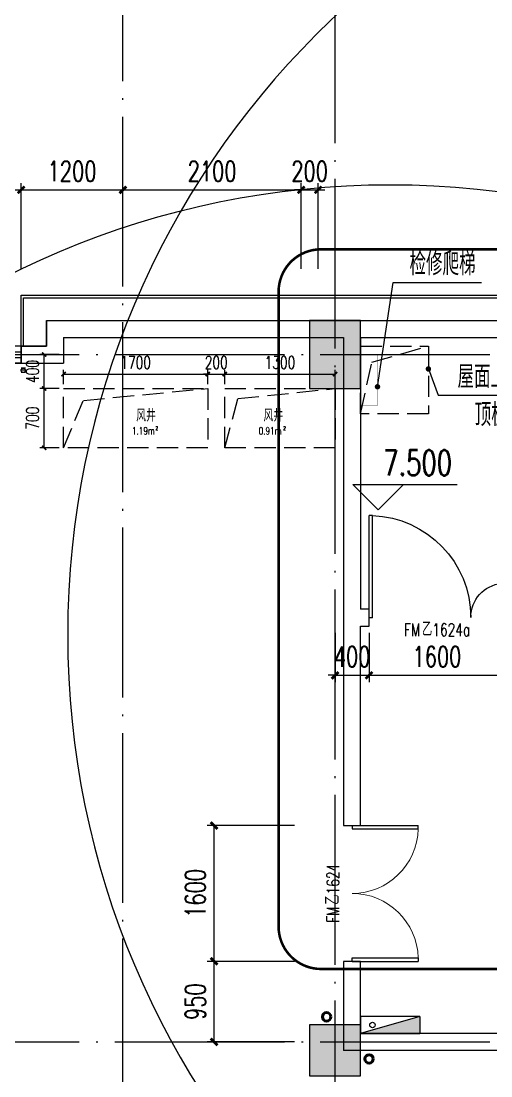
# Model space of a CAD drawing. Extents: x -1313754 to 847533, y 489853 to 941203.
# Drawn here: x -80554 to -75018, y 823320 to 835749 of the extents above; entities that cross this region are included whole.
import ezdxf

# ---------------------------------------------------------------- set-up
doc = ezdxf.new("R2010")
doc.units = 0
doc.header["$LTSCALE"] = 1000
doc.header["$MEASUREMENT"] = 0
doc.linetypes.add('DASH', pattern=[0.35, 0.25, -0.1])
doc.linetypes.add('DOTE', pattern=[2.42, 2, -0.2, 0.02, -0.2])
doc.layers.get('Defpoints').update_dxf_attribs({"color": 210})
for name, color, linetype in [('A-AXIS-DOTE', 14, 'DOTE'), ('A-AXIS-DP', 126, 'Continuous'), ('A-AXIS-SYMB', 3, 'Continuous'), ('A-CURTAIN', 134, 'Continuous'), ('A-HRAIL', 173, 'Continuous'), ('A-LIN-V', 9, 'Continuous'), ('A-SFCE', 30, 'Continuous'), ('A-WINDOW', 140, 'Continuous'), ('A-防火门窗', 1, 'Continuous'), ('AS-COLN', 6, 'Continuous'), ('AS-WALL', 40, 'Continuous'), ('AS-结构边线层', 200, 'Continuous'), ('DIM_ELEV', 3, 'Continuous'), ('PUB_HATCH', 8, 'Continuous'), ('PUB_TEXT', 7, 'Continuous'), ('SB_ZF消火栓', 10, 'Continuous'), ('建-标高', 3, 'Continuous'), ('建-窗', 4, 'Continuous'), ('建-门窗编号', 7, 'Continuous')]:
    doc.layers.add(name, color=color, linetype=linetype)
doc.layers.add('LG-ZF消防', color=1, linetype='Continuous', lineweight=60)
doc.styles.add('_TCH_DIM', font='SIMPLEX', dxfattribs={"bigfont": 'GBCBIG'})
doc.styles.add('_TCH_DIM_T3', font='SIMPLEX', dxfattribs={"width": 0.705882, "bigfont": 'GBCBIG'})
doc.styles.add('A-AREA', font='SIMPLEX', dxfattribs={"bigfont": 'GBCBIG'})
doc.styles.add('A-STANDARD', font='SIMPLEX', dxfattribs={"bigfont": 'GBCBIG'})
doc.styles.add('A-WIN-LABEL', font='SIMPLEX', dxfattribs={"bigfont": 'GBCBIG'})
doc.dimstyles.new('_TCH_ARCH&&50', dxfattribs={"dimtxt": 148.75, "dimasz": 50, "dimexe": 50, "dimexo": 50, "dimgap": 63.125, "dimtad": 1, "dimdec": 0, "dimzin": 0, "dimdsep": 46, "dimtxsty": '_TCH_DIM_T3', "dimblk": 'ARCHTICK', "dimcen": 0.09, "dimclrt": 7, "dimazin": 2, "dimtfac": 1, "dimtdec": 0, "dimtix": 1, "dimtmove": 2, "dimatfit": 3, "dimfxl": 0, "dimtolj": 1, "dimtzin": 0, "dimarcsym": 0})
doc.dimstyles.new('_TCH_ARCH&&80', dxfattribs={"dimtxt": 238, "dimasz": 80, "dimexe": 80, "dimexo": 80, "dimgap": 101, "dimtad": 1, "dimdec": 0, "dimzin": 0, "dimdsep": 46, "dimtxsty": '_TCH_DIM_T3', "dimblk": 'ARCHTICK', "dimcen": 0.09, "dimclrt": 7, "dimazin": 2, "dimtfac": 1, "dimtdec": 0, "dimtix": 1, "dimtmove": 2, "dimatfit": 3, "dimfxl": 0, "dimtolj": 1, "dimtzin": 0, "dimarcsym": 0})

# ---------------------------------------------------------------- blocks, each defined once
blk = doc.blocks.new('dote')
at = {"layer": 'A-AXIS-DOTE'}
for p, q in [((141382.2, -69000), (141382.2, 36662.3)), ((143882.2, 17390), (143882.2, 33120)), ((134026.4, 27000), (158590, 27000)), ((134026.4, 18900), (158590, 18900))]:
    blk.add_line(p, q, dxfattribs=at)
blk = doc.blocks.new('43243')
at = {"layer": 'AS-结构边线层'}
blk.add_lwpolyline([(-83954, 741420), (-83954, 832020), (-83354, 832020), (-83354, 831920), (-82854, 831920), (-82854, 831720), (-80554, 831720), (-80554, 831920), (-80254, 831920), (-80254, 832220), (-68354, 832220), (-68354, 821020), (-70554, 821020), (-70554, 818320), (-68354, 818320), (-68354, 782920), (-70554, 782920), (-70554, 774520)], dxfattribs=at)
at = {"layer": 'AS-结构边线层', "linetype": 'DASH'}
for points in [[(-76554, 831920), (-75754, 831920), (-75754, 831120), (-76554, 831120)], [(-78354, 831420), (-78354, 830720), (-80054, 830720), (-80054, 831420)], [(-76854, 831420), (-76854, 830720), (-78154, 830720), (-78154, 831420)]]:
    blk.add_lwpolyline(points, close=True, dxfattribs=at)
for points in [[(-76554, 831120), (-76420, 831730), (-75754, 831920)], [(-80054, 830720), (-79820, 831280), (-78354, 831420)], [(-78154, 830720), (-78000, 831300), (-76854, 831420)]]:
    blk.add_lwpolyline(points, dxfattribs=at)
blk = doc.blocks.new('3132')
at = {"layer": 'DIM_ELEV', "linetype": 'DASH', "const_width": 30}
blk.add_lwpolyline([(-77020, 833060), (-66360, 833060, -0.414214), (-65860, 832560), (-65860, 825080, -0.414214), (-66360, 824580), (-77020, 824580, -0.414214), (-77520, 825080), (-77520, 832560, -0.414214)], format="xyb", close=True, dxfattribs=at)
blk = doc.blocks.new('A$C5D961328')
at = {"layer": 'SB_ZF消火栓'}
blk.add_hatch(color=256, dxfattribs=at).paths.add_polyline_path([(0, 40), (700, 40), (700, 240)])
at = {"layer": 'A-LIN-V', "ltscale": 500}
blk.add_circle((350, 40), 10001, dxfattribs=at)
at = {"layer": 'SB_ZF消火栓'}
for p, q in [((700, 240), (0, 240)), ((0, 240), (0, 40)), ((700, 240), (0, 40)), ((700, 240), (700, 40)), ((0, 40), (700, 40))]:
    blk.add_line(p, q, dxfattribs=at)
at = {"layer": 'SB_ZF消火栓', "color": 1}
blk.add_circle((140, 140), 32.5, dxfattribs=at)
blk = doc.blocks.new('43242343')
at = {"layer": 'LG-ZF消防', "linetype": 'Continuous'}
for centre in [(-76954, 824016), (-76454, 823520)]:
    blk.add_circle(centre, 50, dxfattribs=at)
blk = doc.blocks.new('234243242332')
at = {"layer": 'LG-ZF消防', "linetype": 'Continuous'}
blk.add_blockref('43242343', (0, 0), dxfattribs=at)
at = {"layer": 'SB_ZF消火栓', "xscale": -1, "rotation": 180}
blk.add_blockref('A$C5D961328', (-70354, 828560), dxfattribs=at)
at = {"layer": 'SB_ZF消火栓'}
blk.add_blockref('A$C5D961328', (-76554, 823780), dxfattribs=at)
blk = doc.blocks.new('w4324323333')
at = {"layer": 'AS-COLN'}
for p, q in [((-76554, 832220), (-77154, 832220)), ((-77154, 832220), (-77154, 831420)), ((-76554, 831420), (-76554, 832220)), ((-77154, 831420), (-76554, 831420)), ((-76554, 823920), (-77154, 823920)), ((-77154, 823920), (-77154, 823320)), ((-76554, 823320), (-76554, 823920)), ((-77154, 823320), (-76554, 823320))]:
    blk.add_line(p, q, dxfattribs=at)
blk = doc.blocks.new('_ArchTick')
at = {"color": 0, "linetype": 'ByBlock', "const_width": 0.4}
blk.add_lwpolyline([(-0.5, -0.5), (0.5, 0.5)], dxfattribs=at)
blk = doc.blocks.new('*D293')
at = {"layer": 'A-AXIS-DP', "color": 0, "lineweight": -2}
for p, q in [((-80104, 831820), (-80332, 831820)), ((-80282, 831420), (-80282, 831820)), ((-80104, 831420), (-80332, 831420))]:
    blk.add_line(p, q, dxfattribs=at)
at = {"layer": 'Defpoints', "color": 0}
for p in [(-80282, 831820), (-80054, 831820), (-80054, 831420)]:
    blk.add_point(p, dxfattribs=at)
at = {"layer": 'A-AXIS-DP', "color": 0, "lineweight": -2, "xscale": 50, "yscale": 50, "zscale": 50}
for p, rotation in [((-80282, 831820), 90), ((-80282, 831420), 270)]:
    blk.add_blockref('_ArchTick', p, dxfattribs=dict(at, rotation=rotation))
at = {"layer": 'A-AXIS-DP', "color": 7, "insert": (-80420, 831620), "char_height": 148.8, "attachment_point": 5, "rotation": 90, "style": '_TCH_DIM_T3'}
blk.add_mtext('\\A1;400', dxfattribs=at)
blk = doc.blocks.new('*D294')
at = {"layer": 'A-AXIS-DP', "color": 0, "lineweight": -2}
for p, q in [((-80104, 831420), (-80332, 831420)), ((-80282, 830720), (-80282, 831420)), ((-80104, 830720), (-80332, 830720))]:
    blk.add_line(p, q, dxfattribs=at)
at = {"layer": 'Defpoints', "color": 0}
for p in [(-80282, 831420), (-80054, 831420), (-80054, 830720)]:
    blk.add_point(p, dxfattribs=at)
at = {"layer": 'A-AXIS-DP', "color": 0, "lineweight": -2, "xscale": 50, "yscale": 50, "zscale": 50}
for p, rotation in [((-80282, 831420), 90), ((-80282, 830720), 270)]:
    blk.add_blockref('_ArchTick', p, dxfattribs=dict(at, rotation=rotation))
at = {"layer": 'A-AXIS-DP', "color": 7, "insert": (-80420, 831070), "char_height": 148.8, "attachment_point": 5, "rotation": 90, "style": '_TCH_DIM_T3'}
blk.add_mtext('\\A1;700', dxfattribs=at)
blk = doc.blocks.new('*D295')
at = {"layer": 'A-AXIS-DP', "color": 0, "lineweight": -2}
for p, q in [((-80054, 831470), (-80054, 831640)), ((-78354, 831470), (-78354, 831640)), ((-80054, 831590), (-78354, 831590))]:
    blk.add_line(p, q, dxfattribs=at)
at = {"layer": 'Defpoints', "color": 0}
for p in [(-78354, 831590), (-80054, 831420), (-78354, 831420)]:
    blk.add_point(p, dxfattribs=at)
at = {"layer": 'A-AXIS-DP', "color": 0, "lineweight": -2, "xscale": 50, "yscale": 50, "zscale": 50, "rotation": 180}
blk.add_blockref('_ArchTick', (-80054, 831590), dxfattribs=at)
at = {"layer": 'A-AXIS-DP', "color": 0, "lineweight": -2, "xscale": 50, "yscale": 50, "zscale": 50}
blk.add_blockref('_ArchTick', (-78354, 831590), dxfattribs=at)
at = {"layer": 'A-AXIS-DP', "color": 7, "insert": (-79204, 831727), "char_height": 148.8, "attachment_point": 5, "style": '_TCH_DIM_T3'}
blk.add_mtext('\\A1;1700', dxfattribs=at)
blk = doc.blocks.new('*D296')
at = {"layer": 'A-AXIS-DP', "color": 0, "lineweight": -2}
for p, q in [((-78354, 831470), (-78354, 831640)), ((-78154, 831470), (-78154, 831640)), ((-78354, 831590), (-78404, 831590)), ((-78354, 831590), (-78154, 831590)), ((-78154, 831590), (-78104, 831590))]:
    blk.add_line(p, q, dxfattribs=at)
at = {"layer": 'Defpoints', "color": 0}
for p in [(-78154, 831590), (-78354, 831420), (-78154, 831420)]:
    blk.add_point(p, dxfattribs=at)
at = {"layer": 'A-AXIS-DP', "color": 0, "lineweight": -2, "xscale": 50, "yscale": 50, "zscale": 50}
blk.add_blockref('_ArchTick', (-78354, 831590), dxfattribs=at)
at = {"layer": 'A-AXIS-DP', "color": 0, "lineweight": -2, "xscale": 50, "yscale": 50, "zscale": 50, "rotation": 180}
blk.add_blockref('_ArchTick', (-78154, 831590), dxfattribs=at)
at = {"layer": 'A-AXIS-DP', "color": 7, "insert": (-78254, 831727), "char_height": 148.8, "attachment_point": 5, "style": '_TCH_DIM_T3'}
blk.add_mtext('\\A1;200', dxfattribs=at)
blk = doc.blocks.new('*D297')
at = {"layer": 'A-AXIS-DP', "color": 0, "lineweight": -2}
for p, q in [((-78154, 831470), (-78154, 831640)), ((-76854, 831470), (-76854, 831640)), ((-78154, 831590), (-76854, 831590))]:
    blk.add_line(p, q, dxfattribs=at)
at = {"layer": 'Defpoints', "color": 0}
for p in [(-76854, 831590), (-78154, 831420), (-76854, 831420)]:
    blk.add_point(p, dxfattribs=at)
at = {"layer": 'A-AXIS-DP', "color": 0, "lineweight": -2, "xscale": 50, "yscale": 50, "zscale": 50, "rotation": 180}
blk.add_blockref('_ArchTick', (-78154, 831590), dxfattribs=at)
at = {"layer": 'A-AXIS-DP', "color": 0, "lineweight": -2, "xscale": 50, "yscale": 50, "zscale": 50}
blk.add_blockref('_ArchTick', (-76854, 831590), dxfattribs=at)
at = {"layer": 'A-AXIS-DP', "color": 7, "insert": (-77504, 831727), "char_height": 148.8, "attachment_point": 5, "style": '_TCH_DIM_T3'}
blk.add_mtext('\\A1;1300', dxfattribs=at)
blk = doc.blocks.new('*D643')
at = {"layer": 'A-AXIS-DP', "color": 0, "lineweight": -2}
for p, q in [((-82854, 832830), (-82854, 833840)), ((-82854, 833760), (-80554, 833760)), ((-80554, 832830), (-80554, 833840))]:
    blk.add_line(p, q, dxfattribs=at)
at = {"layer": 'Defpoints', "color": 0}
for p in [(-80554, 833760), (-82854, 832750), (-80554, 832750)]:
    blk.add_point(p, dxfattribs=at)
at = {"layer": 'A-AXIS-DP', "color": 0, "lineweight": -2, "xscale": 80, "yscale": 80, "zscale": 80, "rotation": 180}
blk.add_blockref('_ArchTick', (-82854, 833760), dxfattribs=at)
at = {"layer": 'A-AXIS-DP', "color": 0, "lineweight": -2, "xscale": 80, "yscale": 80, "zscale": 80}
blk.add_blockref('_ArchTick', (-80554, 833760), dxfattribs=at)
at = {"layer": 'A-AXIS-DP', "color": 7, "insert": (-81704, 833980), "char_height": 238, "attachment_point": 5, "style": '_TCH_DIM_T3'}
blk.add_mtext('\\A1;2300', dxfattribs=at)
blk = doc.blocks.new('*D644')
at = {"layer": 'A-AXIS-DP', "color": 0, "lineweight": -2}
for p, q in [((-80554, 832830), (-80554, 833840)), ((-80554, 833760), (-79354, 833760)), ((-79354, 832830), (-79354, 833840))]:
    blk.add_line(p, q, dxfattribs=at)
at = {"layer": 'Defpoints', "color": 0}
for p in [(-79354, 833760), (-80554, 832750), (-79354, 832750)]:
    blk.add_point(p, dxfattribs=at)
at = {"layer": 'A-AXIS-DP', "color": 0, "lineweight": -2, "xscale": 80, "yscale": 80, "zscale": 80, "rotation": 180}
blk.add_blockref('_ArchTick', (-80554, 833760), dxfattribs=at)
at = {"layer": 'A-AXIS-DP', "color": 0, "lineweight": -2, "xscale": 80, "yscale": 80, "zscale": 80}
blk.add_blockref('_ArchTick', (-79354, 833760), dxfattribs=at)
at = {"layer": 'A-AXIS-DP', "color": 7, "insert": (-79954, 833980), "char_height": 238, "attachment_point": 5, "style": '_TCH_DIM_T3'}
blk.add_mtext('\\A1;1200', dxfattribs=at)
blk = doc.blocks.new('*D645')
at = {"layer": 'A-AXIS-DP', "color": 0, "lineweight": -2}
for p, q in [((-79354, 832830), (-79354, 833840)), ((-79354, 833760), (-77254, 833760)), ((-77254, 832830), (-77254, 833840))]:
    blk.add_line(p, q, dxfattribs=at)
at = {"layer": 'Defpoints', "color": 0}
for p in [(-77254, 833760), (-79354, 832750), (-77254, 832750)]:
    blk.add_point(p, dxfattribs=at)
at = {"layer": 'A-AXIS-DP', "color": 0, "lineweight": -2, "xscale": 80, "yscale": 80, "zscale": 80, "rotation": 180}
blk.add_blockref('_ArchTick', (-79354, 833760), dxfattribs=at)
at = {"layer": 'A-AXIS-DP', "color": 0, "lineweight": -2, "xscale": 80, "yscale": 80, "zscale": 80}
blk.add_blockref('_ArchTick', (-77254, 833760), dxfattribs=at)
at = {"layer": 'A-AXIS-DP', "color": 7, "insert": (-78304, 833980), "char_height": 238, "attachment_point": 5, "style": '_TCH_DIM_T3'}
blk.add_mtext('\\A1;2100', dxfattribs=at)
blk = doc.blocks.new('*D646')
at = {"layer": 'A-AXIS-DP', "color": 0, "lineweight": -2}
for p, q in [((-77254, 833760), (-77334, 833760)), ((-77254, 832830), (-77254, 833840)), ((-77254, 833760), (-77054, 833760)), ((-77054, 832830), (-77054, 833840)), ((-77054, 833760), (-76974, 833760))]:
    blk.add_line(p, q, dxfattribs=at)
at = {"layer": 'Defpoints', "color": 0}
for p in [(-77054, 833760), (-77254, 832750), (-77054, 832750)]:
    blk.add_point(p, dxfattribs=at)
at = {"layer": 'A-AXIS-DP', "color": 0, "lineweight": -2, "xscale": 80, "yscale": 80, "zscale": 80}
blk.add_blockref('_ArchTick', (-77254, 833760), dxfattribs=at)
at = {"layer": 'A-AXIS-DP', "color": 0, "lineweight": -2, "xscale": 80, "yscale": 80, "zscale": 80, "rotation": 180}
blk.add_blockref('_ArchTick', (-77054, 833760), dxfattribs=at)
at = {"layer": 'A-AXIS-DP', "color": 7, "insert": (-77154, 833980), "char_height": 238, "attachment_point": 5, "style": '_TCH_DIM_T3'}
blk.add_mtext('\\A1;200', dxfattribs=at)
blk = doc.blocks.new('*D799')
at = {"layer": 'A-AXIS-DP', "color": 0, "lineweight": -2}
for p, q in [((-77334, 824670), (-78360, 824670)), ((-78280, 823720), (-78280, 824670)), ((-77334, 823720), (-78360, 823720))]:
    blk.add_line(p, q, dxfattribs=at)
at = {"layer": 'Defpoints', "color": 0}
for p in [(-78280, 824670), (-77254, 824670), (-77254, 823720)]:
    blk.add_point(p, dxfattribs=at)
at = {"layer": 'A-AXIS-DP', "color": 0, "lineweight": -2, "xscale": 80, "yscale": 80, "zscale": 80}
for p, rotation in [((-78280, 824670), 90), ((-78280, 823720), 270)]:
    blk.add_blockref('_ArchTick', p, dxfattribs=dict(at, rotation=rotation))
at = {"layer": 'A-AXIS-DP', "color": 7, "insert": (-78500, 824195), "char_height": 238, "attachment_point": 5, "rotation": 90, "style": '_TCH_DIM_T3'}
blk.add_mtext('\\A1;950', dxfattribs=at)
blk = doc.blocks.new('*D800')
at = {"layer": 'A-AXIS-DP', "color": 0, "lineweight": -2}
for p, q in [((-77334, 826270), (-78360, 826270)), ((-78280, 824670), (-78280, 826270)), ((-77334, 824670), (-78360, 824670))]:
    blk.add_line(p, q, dxfattribs=at)
at = {"layer": 'Defpoints', "color": 0}
for p in [(-78280, 826270), (-77254, 826270), (-77254, 824670)]:
    blk.add_point(p, dxfattribs=at)
at = {"layer": 'A-AXIS-DP', "color": 0, "lineweight": -2, "xscale": 80, "yscale": 80, "zscale": 80}
for p, rotation in [((-78280, 826270), 90), ((-78280, 824670), 270)]:
    blk.add_blockref('_ArchTick', p, dxfattribs=dict(at, rotation=rotation))
at = {"layer": 'A-AXIS-DP', "color": 7, "insert": (-78500, 825470), "char_height": 238, "attachment_point": 5, "rotation": 90, "style": '_TCH_DIM_T3'}
blk.add_mtext('\\A1;1600', dxfattribs=at)
blk = doc.blocks.new('*D801')
at = {"layer": 'A-AXIS-DP', "color": 0, "lineweight": -2}
for p, q in [((-76854, 828540), (-76854, 827960)), ((-76454, 828540), (-76454, 827960)), ((-76854, 828040), (-76934, 828040)), ((-76854, 828040), (-76454, 828040)), ((-76454, 828040), (-76374, 828040))]:
    blk.add_line(p, q, dxfattribs=at)
at = {"layer": 'Defpoints', "color": 0}
for p in [(-76854, 828620), (-76454, 828620), (-76454, 828040)]:
    blk.add_point(p, dxfattribs=at)
at = {"layer": 'A-AXIS-DP', "color": 0, "lineweight": -2, "xscale": 80, "yscale": 80, "zscale": 80}
blk.add_blockref('_ArchTick', (-76854, 828040), dxfattribs=at)
at = {"layer": 'A-AXIS-DP', "color": 0, "lineweight": -2, "xscale": 80, "yscale": 80, "zscale": 80, "rotation": 180}
blk.add_blockref('_ArchTick', (-76454, 828040), dxfattribs=at)
at = {"layer": 'A-AXIS-DP', "color": 7, "insert": (-76654, 828260), "char_height": 238, "attachment_point": 5, "style": '_TCH_DIM_T3'}
blk.add_mtext('\\A1;400', dxfattribs=at)
blk = doc.blocks.new('*D802')
at = {"layer": 'A-AXIS-DP', "color": 0, "lineweight": -2}
for p, q in [((-76454, 828540), (-76454, 827960)), ((-74854, 828540), (-74854, 827960)), ((-76454, 828040), (-74854, 828040))]:
    blk.add_line(p, q, dxfattribs=at)
at = {"layer": 'Defpoints', "color": 0}
for p in [(-76454, 828620), (-74854, 828620), (-74854, 828040)]:
    blk.add_point(p, dxfattribs=at)
at = {"layer": 'A-AXIS-DP', "color": 0, "lineweight": -2, "xscale": 80, "yscale": 80, "zscale": 80, "rotation": 180}
blk.add_blockref('_ArchTick', (-76454, 828040), dxfattribs=at)
at = {"layer": 'A-AXIS-DP', "color": 0, "lineweight": -2, "xscale": 80, "yscale": 80, "zscale": 80}
blk.add_blockref('_ArchTick', (-74854, 828040), dxfattribs=at)
at = {"layer": 'A-AXIS-DP', "color": 7, "insert": (-75654, 828260), "char_height": 238, "attachment_point": 5, "style": '_TCH_DIM_T3'}
blk.add_mtext('\\A1;1600', dxfattribs=at)
blk = doc.blocks.new('$DorLib2D$00000225')
at = {"color": 0}
for p, q in [((0.475, -0.0014), (0.475, 0.7521)), ((0.475, 0.7521), (0.5, 0.7521)), ((0.5, -0.0014), (0.5, 0.7521)), ((-0.5, 0), (-0.5, 0.252)), ((-0.475, 0.252), (-0.5, 0.252)), ((-0.475, 0), (-0.475, 0.252)), ((-0.475, 0), (-0.5, 0)), ((0.475, -0.0014), (0.5, -0.0014))]:
    blk.add_line(p, q, dxfattribs=at)
for centre, radius, start, end in [((0.5046, -0.0019), 0.7546, 92.24927, 179.72377), ((-0.5008, 0.0026), 0.2508, 359.78987, 84.09744)]:
    blk.add_arc(centre, radius, start, end, dxfattribs=at)
blk = doc.blocks.new('$DorLib2D$00000002')
for p, q in [((-0.5, 0), (-0.5, 0.4875)), ((-0.475, 0.4875), (-0.5, 0.4875)), ((-0.475, 0), (-0.475, 0.4875)), ((0.475, 0), (0.475, 0.4875)), ((0.475, 0.4875), (0.5, 0.4875)), ((0.5, 0), (0.5, 0.4875)), ((-0.5, 0), (-0.475, 0)), ((0.5, 0), (0.475, 0))]:
    blk.add_line(p, q)
at = {"lineweight": 13}
for centre, start, end in [((-0.4875, 0), 0, 88.53072), ((0.4875, 0), 91.46928, 180)]:
    blk.add_arc(centre, 0.4875, start, end, dxfattribs=at)
blk = doc.blocks.new('WINDOW2DLIB$DYNSTYLE$00000005')
at = {"color": 0}
for points in [[(-0.5, 0.5), (-0.5, -0.5)], [(-0.5, 0.5), (0.5, 0.5)], [(0.5, -0.5), (0.5, 0.5)], [(0.5, 0.1667), (-0.5, 0.1667)], [(0.5, -0.1667), (-0.5, -0.1667)], [(-0.5, -0.5), (0.5, -0.5)]]:
    blk.add_lwpolyline(points, dxfattribs=at)
blk = doc.blocks.new('99平面图例外参$0$$LinePat$圆环')
for points in [[(0, 150), (300, 150)], [(0, 0), (300, 0)], [(0, -150), (300, -150)]]:
    blk.add_lwpolyline(points)
at = {"color": 0}
blk.add_circle((150, 0), 150, dxfattribs=at)

msp = doc.modelspace()

# ---------------------------------------------------------------- hatches: boundary and pattern name
at = {"layer": 'PUB_HATCH'}
for points in [[(-77154.2, 831420), (-76554.2, 831420), (-76554.2, 832220), (-77154.2, 832220)], [(-77154.2, 823320), (-76554.2, 823320), (-76554.2, 823920), (-77154.2, 823920)]]:
    msp.add_hatch(color=256, dxfattribs=at).paths.add_polyline_path(points)

# ---------------------------------------------------------------- linework, layer by layer
at = {"layer": 'A-AXIS-SYMB'}
for p, q in [((-76354.2, 831440), (-76170, 832670)), ((-76170, 832670), (-75130, 832670)), ((-75754.2, 831650), (-75640, 831340)), ((-75640, 831340), (-74380, 831340))]:
    msp.add_line(p, q, dxfattribs=at)
at = {"layer": 'A-AXIS-SYMB', "const_width": 32}
for points in [[(-75759.7, 831665, 1), (-75748.7, 831635, 1)], [(-76356.6, 831424.2, 1), (-76351.8, 831455.8, 1)]]:
    msp.add_lwpolyline(points, format="xyb", close=True, dxfattribs=at)
at = {"layer": 'A-CURTAIN'}
for points in [[(-80554.2, 831920), (-80554.2, 832520), (-68054.2, 832520), (-68054.2, 831820)], [(-80524.2, 831920), (-80524.2, 832490), (-68084.2, 832490), (-68084.2, 831820)]]:
    msp.add_lwpolyline(points, dxfattribs=at)
at = {"layer": 'A-SFCE', "const_width": 5}
msp.add_lwpolyline([(-76554.2, 831820), (-76354.2, 831820), (-76354.2, 831220), (-76554.2, 831220)], dxfattribs=at)
at = {"layer": 'AS-WALL'}
for p, q in [((-80254.2, 832220), (-76654.2, 832220)), ((-80254.2, 832220), (-80254.2, 831920)), ((-76654.2, 832220), (-68954.2, 832220)), ((-80054.2, 832020), (-76754.2, 832020)), ((-80054.2, 832020), (-80054.2, 831720)), ((-76754.2, 832020), (-76754.2, 828720)), ((-76554.2, 832020), (-76554.2, 828820)), ((-76554.2, 832020), (-68954.2, 832020)), ((-80254.2, 831920), (-80554.2, 831920)), ((-80554.2, 831920), (-80554.2, 831720)), ((-80554.2, 831720), (-80054.2, 831720)), ((-76454.2, 828820), (-76554.2, 828820)), ((-76454.2, 828620), (-76454.2, 828820)), ((-76754.2, 828720), (-76754.2, 826270)), ((-76554.2, 826270), (-76554.2, 828620)), ((-76554.2, 828620), (-76454.2, 828620)), ((-76754.2, 826270), (-76554.2, 826270)), ((-76554.2, 824670), (-76754.2, 824670)), ((-76754.2, 824670), (-76754.2, 823620)), ((-76554.2, 823820), (-76554.2, 824670)), ((-73054.2, 823820), (-76554.2, 823820)), ((-73254.2, 823620), (-76754.2, 823620))]:
    msp.add_line(p, q, dxfattribs=at)
at = {"layer": '建-标高'}
for p, q in [((-76346.4, 829990), (-76646.4, 830290)), ((-76646.4, 830290), (-75416.4, 830290)), ((-76346.4, 829990), (-76046.4, 830290))]:
    msp.add_line(p, q, dxfattribs=at)

# ---------------------------------------------------------------- block references
at = {"layer": 'A-AXIS-DP'}
msp.add_blockref('3132', (0, 0), dxfattribs=at)
at = {"layer": 'A-HRAIL', "xscale": 0.1672916666666656, "yscale": 0.1666666666666667, "zscale": 0.1666666666666667, "rotation": 180}
msp.add_blockref('99平面图例外参$0$$LinePat$圆环', (-80504.2, 831635), dxfattribs=at)
at = {"layer": 'A-WINDOW'}
msp.add_blockref('43243', (0, 0), dxfattribs=at)
at = {"layer": 'A-防火门窗', "yscale": 1600, "zscale": 200}
for name, p, xscale, rotation in [('$DorLib2D$00000225', (-75654.2, 828720), -1600, 359.9999999990061), ('$DorLib2D$00000002', (-76654.2, 825470), 1600, 269.9999999250981)]:
    msp.add_blockref(name, p, dxfattribs=dict(at, xscale=xscale, rotation=rotation))
at = {"layer": 'AS-COLN'}
msp.add_blockref('w4324323333', (0, 0), dxfattribs=at)
at = {"layer": 'AS-WALL'}
msp.add_blockref('dote', (-220736.4, 804820), dxfattribs=at)
at = {"layer": 'SB_ZF消火栓', "linetype": 'Continuous'}
msp.add_blockref('234243242332', (0, 0), dxfattribs=at)
at = {"layer": '建-窗', "xscale": -2299.999999992899, "yscale": 200, "zscale": 200, "rotation": 359.9999997342512}
msp.add_blockref('WINDOW2DLIB$DYNSTYLE$00000005', (-81704.2, 831820), dxfattribs=at)

# ---------------------------------------------------------------- texts
at = {"layer": 'A-防火门窗', "style": 'A-AREA'}
for p in [(-79198.1, 831030), (-77698.1, 831030)]:
    msp.add_text('风井', height=144.68, dxfattribs=at).set_placement(p)
at = {"layer": 'A-防火门窗', "style": 'A-AREA', "width": 0.705882}
for s, height, p in [('1.19m', 89.25, (-79248.5, 830876.4)), ('2', 44.6, (-78972.5, 830928.9)), ('0.91m', 89.25, (-77754.5, 830876.4)), ('2', 44.6, (-77466.5, 830928.9))]:
    msp.add_text(s, height=height, dxfattribs=at).set_placement(p)
at = {"layer": 'PUB_TEXT', "style": '_TCH_DIM'}
for s, p in [('检修爬梯', (-75976.6, 832754)), ('屋面上人孔', (-75411.2, 831424)), ('顶板留洞', (-75208.7, 830976))]:
    msp.add_text(s, height=270.07, dxfattribs=at).set_placement(p)
at = {"layer": 'PUB_TEXT', "style": 'A-STANDARD', "width": 0.705882}
msp.add_text('7.500', height=297.5, dxfattribs=at).set_placement((-76286.4, 830395))
at = {"layer": '建-门窗编号', "style": 'A-WIN-LABEL', "width": 0.705882}
for s, p in [('FM', (-76040.6, 828502.5)), ('1624a', (-75707.7, 828502.5))]:
    msp.add_text(s, height=148.75, dxfattribs=at).set_placement(p)
at = {"layer": '建-门窗编号', "style": 'A-WIN-LABEL'}
msp.add_text('乙', height=168.8, dxfattribs=at).set_placement((-75830.6, 828502.5))
at = {"layer": '建-门窗编号', "style": 'A-WIN-LABEL', "width": 0.705882}
for s, p in [('1624', (-76804.2, 825458.9)), ('FM', (-76804.2, 825126.1))]:
    msp.add_text(s, height=148.75, rotation=90, dxfattribs=at).set_placement(p)
at = {"layer": '建-门窗编号', "style": 'A-WIN-LABEL'}
msp.add_text('乙', height=168.8, rotation=90, dxfattribs=at).set_placement((-76804.2, 825336.1))

# ---------------------------------------------------------------- dimensions: what is measured, and where the dimension line sits
at = {"layer": 'A-AXIS-DP'}
for p1, p2, distance, dimstyle, picture, middle in [((-82854.2, 832750), (-80554.2, 832750), 1010, '_TCH_ARCH&&80', '*D643', (-81704.2, 833980)), ((-80554.2, 832750), (-79354.2, 832750), 1010, '_TCH_ARCH&&80', '*D644', (-79954.2, 833980)), ((-79354.2, 832750), (-77254.2, 832750), 1010, '_TCH_ARCH&&80', '*D645', (-78304.2, 833980)), ((-77254.2, 832750), (-77054.2, 832750), 1010, '_TCH_ARCH&&80', '*D646', (-77154.2, 833980)), ((-80054.2, 831420), (-80054.2, 831820), 227.9, '_TCH_ARCH&&50', '*D293', (-80419.6, 831620)), ((-80054.2, 831420), (-78354.2, 831420), 170, '_TCH_ARCH&&50', '*D295', (-79204.2, 831727.5)), ((-78354.2, 831420), (-78154.2, 831420), 170, '_TCH_ARCH&&50', '*D296', (-78254.2, 831727.5)), ((-78154.2, 831420), (-76854.2, 831420), 170, '_TCH_ARCH&&50', '*D297', (-77504.2, 831727.5)), ((-80054.2, 830720), (-80054.2, 831420), 227.9, '_TCH_ARCH&&50', '*D294', (-80419.6, 831070)), ((-76854.2, 828620), (-76454.2, 828620), -580, '_TCH_ARCH&&80', '*D801', (-76654.2, 828260)), ((-76454.2, 828620), (-74854.2, 828620), -580, '_TCH_ARCH&&80', '*D802', (-75654.2, 828260)), ((-77254.2, 824670), (-77254.2, 826270), 1025.8, '_TCH_ARCH&&80', '*D800', (-78500, 825470)), ((-77254.2, 823720), (-77254.2, 824670), 1025.8, '_TCH_ARCH&&80', '*D799', (-78500, 824195))]:
    dim = msp.add_aligned_dim(p1=p1, p2=p2, distance=distance, dimstyle=dimstyle, dxfattribs=at)
    dim.commit()
    dim.dimension.update_dxf_attribs({"geometry": picture, "text_midpoint": middle})

doc.saveas('drawing.dxf')
